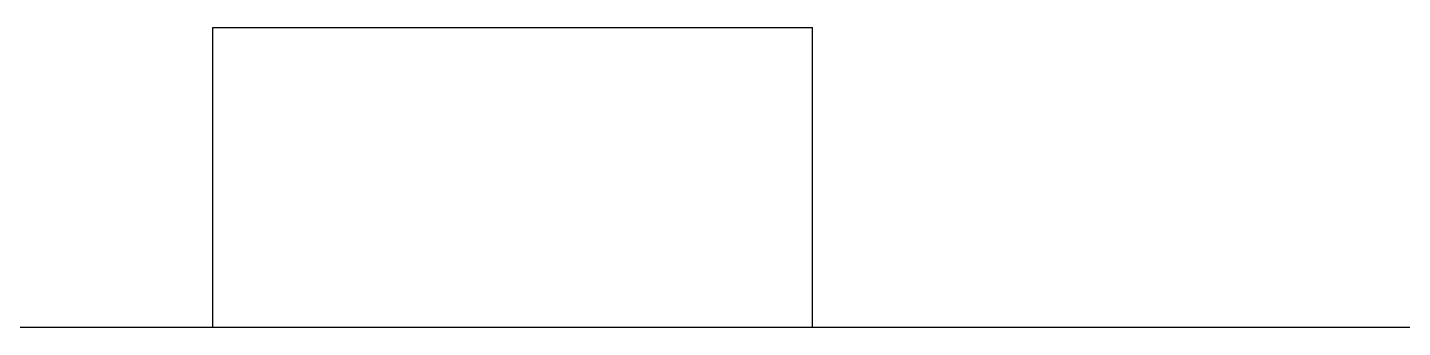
# Model space of a CAD drawing. Header units: metres. Extents: x 54.3 to 102.1, y 17 to 45.8.
# Drawn here: x 93.55 to 95.844, y 38.434 to 38.934 of the extents above; entities that cross this region are included whole.
import ezdxf

# ---------------------------------------------------------------- set-up
doc = ezdxf.new("R2010")
doc.units = ezdxf.units.M
doc.layers.add('Edges', color=7, linetype='Continuous')

# ---------------------------------------------------------------- blocks, each defined once
blk = doc.blocks.new('fr elevation')
for p, q in [((-1.0628, 2.0012), (-1.0628, 2.5012)), ((-1.0628, 2.5012), (-0.0628, 2.5012)), ((-0.0628, 2.0012), (-0.0628, 2.5012)), ((-1.0628, 2.0012), (-1.7128, 2.0012)), ((-0.0628, 2.0012), (-1.0628, 2.0012)), ((5.7872, 2.0012), (-0.0628, 2.0012))]:
    blk.add_line(p, q)

msp = doc.modelspace()

# ---------------------------------------------------------------- block references
at = {"layer": 'Edges'}
msp.add_blockref('fr elevation', (94.922, 36.4332), dxfattribs=at)

doc.saveas('drawing.dxf')
